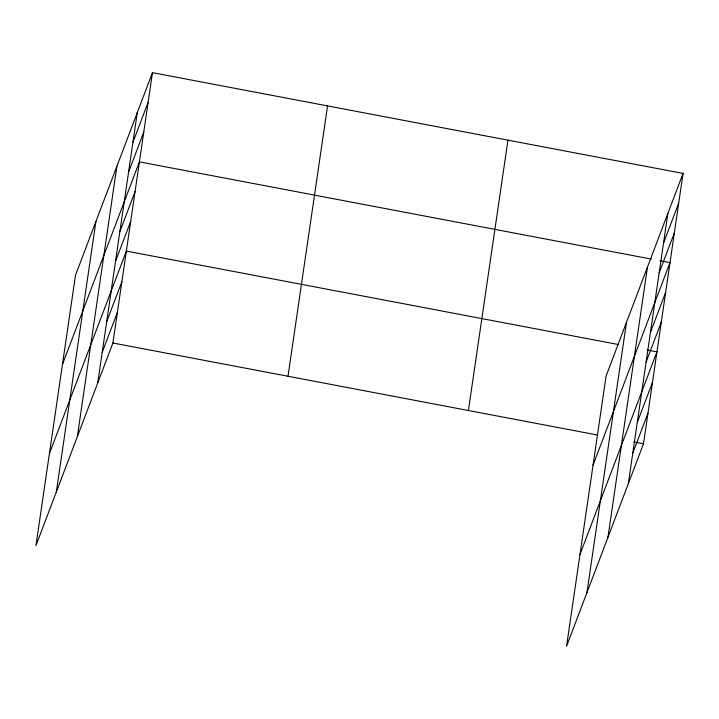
<?xml version="1.0" encoding="UTF-8"?>
<svg xmlns="http://www.w3.org/2000/svg" width="719" height="719" viewBox="0 0 719 719"><rect width="100%" height="100%" fill="white"/><g stroke="black" fill="none" stroke-linecap="round" stroke-linejoin="round"><path stroke-width="1.08" d="M56.334 491.931L95.888 221.578M77.328 436.649L116.891 166.296M97.712 382.993L137.275 112.64M152.464 72.664L75.504 275.242L35.95 545.595L112.901 343.008L152.464 72.664L683.05 173.405L643.496 443.758L566.536 646.336L606.099 375.992L683.05 173.405M287.995 376.262L327.558 105.909M468.402 410.513L507.956 140.16M586.92 592.681L626.483 322.328M607.923 537.399L647.477 267.046M628.307 483.743L667.861 213.39M132.925 142.38L148.105 102.395M128.566 172.12L143.755 132.134M62.454 364.452L139.405 161.874L651.396 259.092M119.866 231.599L135.055 191.613M115.516 261.33L130.705 221.353M49.395 453.671L126.355 251.093L618.637 344.572M106.682 321.717L121.871 281.731M102.197 352.355L117.386 312.37M663.511 243.13L678.7 203.144M659.161 272.869L674.35 232.884M593.04 465.202L670 262.624L660.15 260.754M650.461 332.34L665.641 292.363M646.102 362.079L661.291 322.103M579.99 554.421L656.941 351.843L647.091 349.973M637.277 422.457L652.457 382.481M632.792 453.105L647.972 413.119M112.901 343.008L597.534 435.031M633.646 441.888L643.496 443.758"/></g></svg>
